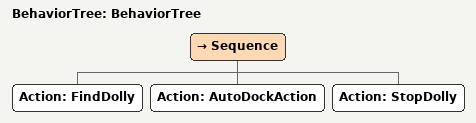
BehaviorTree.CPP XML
<?xml version="1.0"?>
<root main_tree_to_execute="BehaviorTree">
    <BehaviorTree ID="BehaviorTree">
        <Sequence>
            <Action ID="FindDolly"/>
            <Action ID="AutoDockAction"/>
            <Action ID="StopDolly"/>
        </Sequence>
    </BehaviorTree>
</root>
